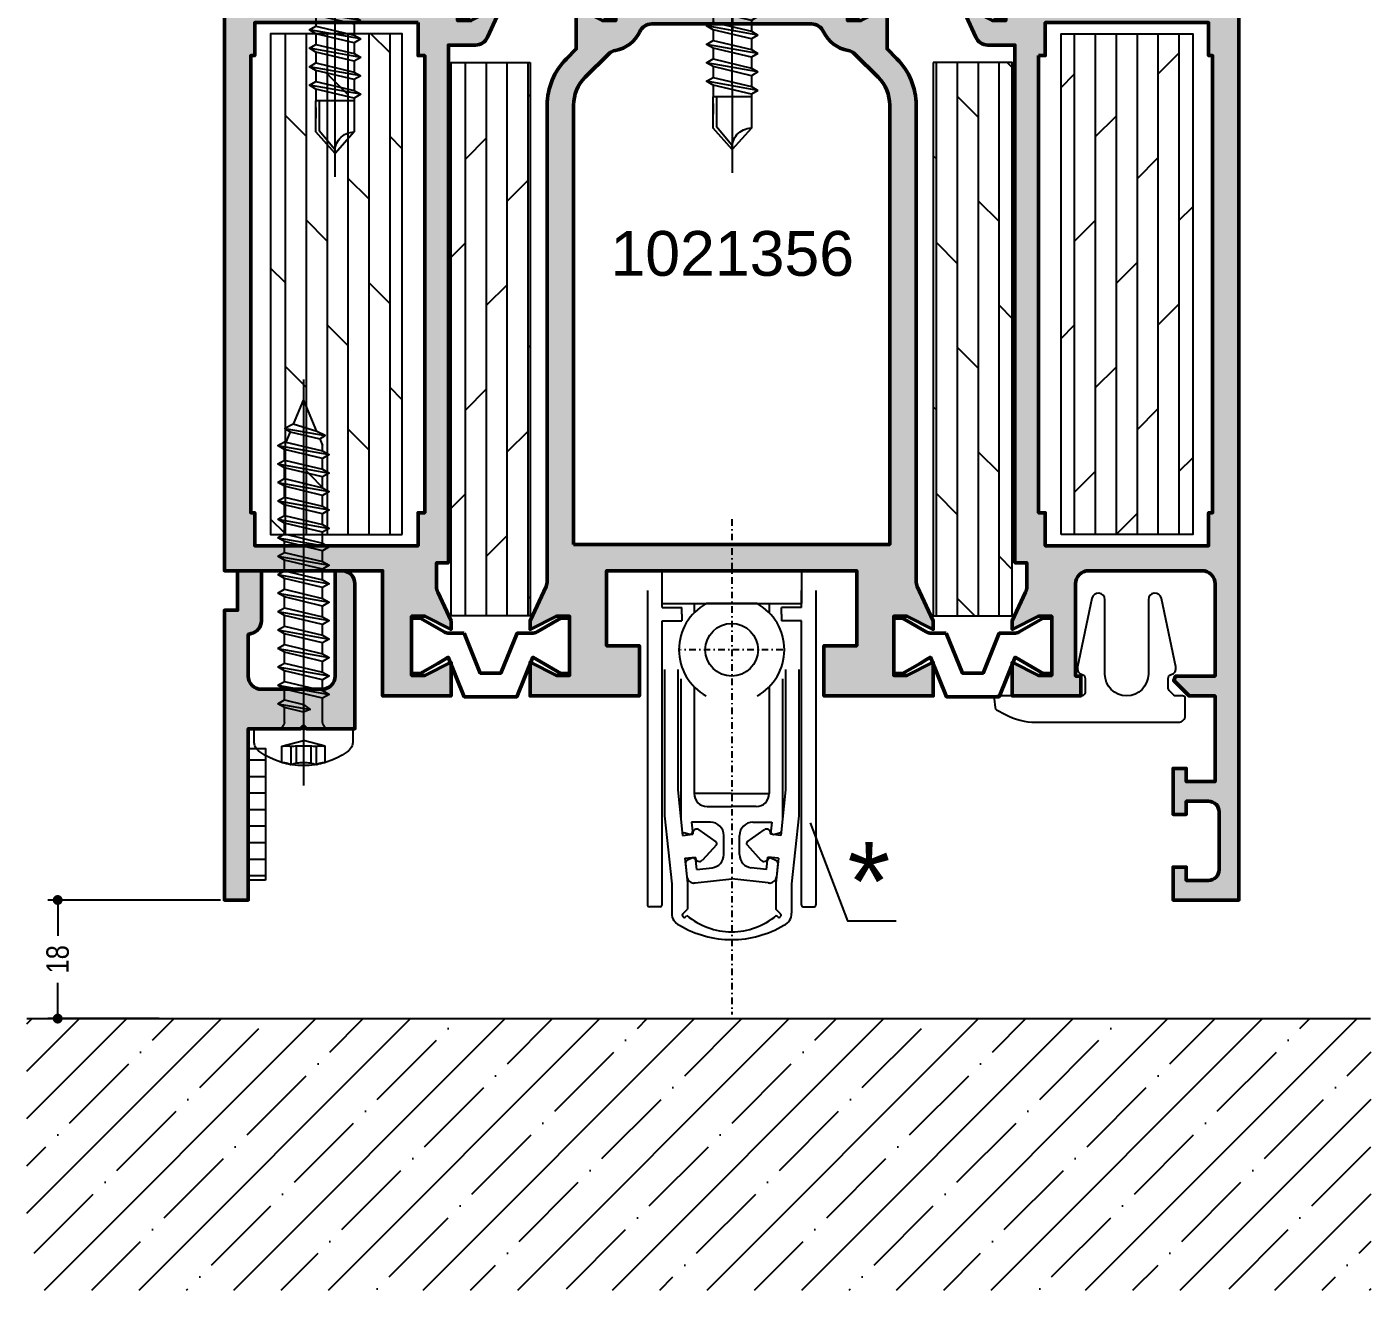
# Model space of a CAD drawing. Header units: millimetres. Extents: x -1821 to 14707, y -2864 to 1473.
# Drawn here: x 12674.2 to 12776.3, y -1250.4 to -1154.6 of the extents above; entities that cross this region are included whole.
import ezdxf

# ---------------------------------------------------------------- set-up
doc = ezdxf.new("R2010")
doc.units = ezdxf.units.MM
for name, pattern in [('AUSGEZOGEN', [0]), ('CENTER', [50.8, 31.75, -6.35, 6.35, -6.35]), ('DASHDOT', [1, 0.5, -0.25, 0, -0.25]), ('VERDECKT', [9.525, 6.35, -3.175])]:
    doc.linetypes.add(name, pattern=pattern)
for name, color, linetype in [('00TXT', 7, 'AUSGEZOGEN'), ('CENT_18', 3, 'CENTER'), ('CENT_25', 2, 'DASHDOT'), ('CENTER25', 2, 'CENTER'), ('CONST25', 2, 'Continuous'), ('CONST35', 7, 'Continuous'), ('CONST50', 1, 'Continuous'), ('HIDE_18', 3, 'VERDECKT'), ('LLMASSE', 7, 'AUSGEZOGEN'), ('PNR', 2, 'Continuous')]:
    doc.layers.add(name, color=color, linetype=linetype)
for name, color, linetype, lineweight in [('AM_S', 80, 'Continuous', 50), ('AM_SP', 3, 'Continuous', 50), ('Docu-AM_8', 1, 'Continuous', 25)]:
    doc.layers.add(name, color=color, linetype=linetype, lineweight=lineweight)
doc.styles.add('BEMSTIL', font='8SIMPLEX.SHX', dxfattribs={"width": 0.85})
doc.styles.add('SWISS', font='swiss.ttf')
doc.styles.add('SWISSL', font='swissl.ttf')
doc.dimstyles.new('Dok-1zu2-PUNKT', dxfattribs={"dimscale": 0.5, "dimtxt": 3.4, "dimasz": 1.5, "dimexe": 1.5, "dimexo": 0.6, "dimgap": 1.5, "dimtad": 0, "dimlfac": 2, "dimdsep": 46, "dimtxsty": 'BEMSTIL', "dimblk": 'PUNKT', "dimblk1": 'PUNKT', "dimblk2": 'PUNKT', "dimcen": 0, "dimclrd": 3, "dimclre": 3, "dimclrt": 3, "dimadec": 0, "dimazin": 0, "dimtfac": 0.7, "dimtofl": 0, "dimtmove": 0, "dimatfit": 3, "dimfxl": 1, "dimtolj": 1, "dimarcsym": 0})

# ---------------------------------------------------------------- blocks, each defined once
blk = doc.blocks.new('WI4030187')
h = blk.add_hatch()
h.set_pattern_fill('LINE', color=256, scale=0.395, angle=90, style=0)
h.paths.add_polyline_path([(10, 1.3), (0, 1.3), (0, 0), (10, 0)])
blk.add_lwpolyline([(0, 1.3), (0, 0), (10, 0), (10, 1.3)], close=True)
blk = doc.blocks.new('WS4070043')
blk.add_lwpolyline([(3.32, 1.75, 0.314856), (-3.32, 1.75, 0.244912), (-3.75, 0.93), (-3.75, 0), (3.75, 0), (3.75, 0.93, 0.244912), (3.32, 1.75, 0.138291)], format="xyb")
for points in [[(-1.45, -0.5), (-1.45, -1.61)], [(1.45, -0.5), (1.45, -2.32)], [(-1.95, -1.9), (0.5, -1.47)], [(-1.95, -3.3), (1.95, -2.61)], [(-1.45, -2.19), (-1.45, -3.01)], [(1.45, -2.9), (1.45, -3.72)], [(-1.95, -4.7), (1.95, -4.01)], [(-1.45, -3.59), (-1.45, -4.41)], [(-1.45, -4.99), (-1.45, -5.81)], [(1.45, -4.3), (1.45, -5.12)], [(-1.95, -6.1), (1.95, -5.41)], [(1.45, -5.7), (1.45, -6.52)], [(-1.95, -7.5), (1.95, -6.81)], [(-1.45, -6.39), (-1.45, -7.21)], [(1.45, -7.1), (1.45, -7.92)], [(-1.45, -7.79), (-1.45, -8.61)], [(-1.95, -8.9), (1.95, -8.21)], [(1.45, -8.5), (1.45, -9.32)], [(-1.95, -10.3), (1.95, -9.61)], [(-1.45, -9.19), (-1.45, -10.01)], [(1.45, -9.9), (1.45, -10.72)], [(-1.95, -11.7), (1.95, -11.01)], [(-1.45, -10.59), (-1.45, -11.41)], [(-1.45, -11.99), (-1.45, -12.81)], [(1.45, -11.3), (1.45, -12.12)], [(-1.95, -13.1), (1.95, -12.41)], [(1.45, -12.7), (1.45, -13.52)], [(-1.95, -14.5), (1.95, -13.81)], [(-1.45, -13.39), (-1.45, -14.21)], [(1.45, -14.1), (1.45, -14.92)], [(-1.95, -15.9), (1.95, -15.21)], [(-1.45, -14.79), (-1.45, -15.61)], [(-1.45, -16.19), (-1.45, -17.01)], [(1.45, -15.5), (1.45, -16.32)], [(-1.95, -17.3), (1.95, -16.61)], [(1.45, -16.9), (1.45, -17.72)], [(-1.95, -18.7), (1.95, -18.01)], [(-1.45, -17.59), (-1.45, -18.41)], [(1.45, -18.3), (1.45, -19.12)], [(-1.45, -18.99), (-1.45, -19.81)], [(-1.95, -20.1), (1.95, -19.41)], [(-1.45, -20.39), (-1.45, -21.21)], [(1.45, -19.7), (1.45, -20.52)], [(-1.95, -21.5), (1.95, -20.81)], [(1.45, -21.1), (1.45, -21.5)], [(-1.41, -22.8), (1.63, -22.27)], [(-1.02, -22.54), (-1.34, -21.76)], [(1.24, -22), (1.45, -21.5)], [(1.01, -22.57), (0, -25), (-0.78, -23.11)]]:
    blk.add_lwpolyline(points)
for points in [[(-1.95, -1.9), (-1.45, -2.19), (0, -1.84), (0.5, -1.47), (0, -1.27), (-1.45, -1.61)], [(-1.95, -3.3), (-1.45, -3.59), (1.45, -2.9), (1.95, -2.61), (1.45, -2.32), (-1.45, -3.01)], [(-1.95, -4.7), (-1.45, -4.99), (1.45, -4.3), (1.95, -4.01), (1.45, -3.72), (-1.45, -4.41)], [(-1.95, -6.1), (-1.45, -6.39), (1.45, -5.7), (1.95, -5.41), (1.45, -5.12), (-1.45, -5.81)], [(-1.95, -7.5), (-1.45, -7.79), (1.45, -7.1), (1.95, -6.81), (1.45, -6.52), (-1.45, -7.21)], [(-1.95, -8.9), (-1.45, -9.19), (1.45, -8.5), (1.95, -8.21), (1.45, -7.92), (-1.45, -8.61)], [(-1.95, -10.3), (-1.45, -10.59), (1.45, -9.9), (1.95, -9.61), (1.45, -9.32), (-1.45, -10.01)], [(-1.95, -11.7), (-1.45, -11.99), (1.45, -11.3), (1.95, -11.01), (1.45, -10.72), (-1.45, -11.41)], [(-1.95, -13.1), (-1.45, -13.39), (1.45, -12.7), (1.95, -12.41), (1.45, -12.12), (-1.45, -12.81)], [(-1.95, -14.5), (-1.45, -14.79), (1.45, -14.1), (1.95, -13.81), (1.45, -13.52), (-1.45, -14.21)], [(-1.95, -15.9), (-1.45, -16.19), (1.45, -15.5), (1.95, -15.21), (1.45, -14.92), (-1.45, -15.61)], [(-1.95, -17.3), (-1.45, -17.59), (1.45, -16.9), (1.95, -16.61), (1.45, -16.32), (-1.45, -17.01)], [(-1.95, -18.7), (-1.45, -18.99), (1.45, -18.3), (1.95, -18.01), (1.45, -17.72), (-1.45, -18.41)], [(-1.45, -20.39), (1.45, -19.7), (1.95, -19.41), (1.45, -19.12), (-1.45, -19.81), (-1.95, -20.1)], [(-1.45, -21.21), (-1.95, -21.5), (-1.45, -21.79), (1.45, -21.1), (1.95, -20.81), (1.45, -20.52)], [(1.24, -22), (1.63, -22.27), (1.01, -22.57), (-0.78, -23.11), (-1.41, -22.8), (-1.02, -22.54)]]:
    blk.add_lwpolyline(points, close=True)
for centre, start, end in [((-1.95, -0.5), 0, 90), ((1.95, -0.5), 90, 180)]:
    blk.add_arc(centre, 0.5, start, end)
at = {"layer": 'CENT_18'}
blk.add_line((0, -26.5), (0, 4.3), dxfattribs=at)
at = {"layer": 'HIDE_18'}
for p, q in [((-0.97, 1.33), (-0.97, 2.72)), ((-0.56, 1.33), (-0.56, 2.61)), ((0.56, 1.33), (0.56, 2.61)), ((0.97, 1.33), (0.97, 2.72))]:
    blk.add_line(p, q, dxfattribs=at)
for points in [[(-1.65, 2.56), (-1.65, 1.33)], [(1.65, 2.56), (1.65, 1.33)], [(-1.65, 1.33), (0, 0.89)], [(1.65, 1.33), (0, 0.89)]]:
    blk.add_lwpolyline(points, dxfattribs=at)
for centre, radius, start, end in [((-1.59, 3.84), 1.28, 267.2848, 298.8872), ((0, 5.49), 2.94, 250.6988, 289.3012), ((1.59, 3.84), 1.28, 241.1128, 272.7152), ((-1.31, 2.49), 1.21, 253.6643, 286.3357), ((0, 11.41), 10.13, 264.4948, 275.5052), ((1.31, 2.49), 1.21, 253.6643, 286.3357)]:
    blk.add_arc(centre, radius, start, end, dxfattribs=at)
blk = doc.blocks.new('WS4070448')
for p, q in [((6.62, -8.64), (6.62, -11)), ((6.62, -8.64), (9.52, -8.64)), ((9.52, -11), (9.52, -8.64)), ((6.62, -11), (8.07, -12.64)), ((8.07, -12.64), (9.52, -11))]:
    blk.add_line(p, q)
blk.add_lwpolyline([(11.39, 2.11, 0.314856), (4.74, 2.11, 0.244912), (4.32, 1.29), (4.32, 0.36), (11.82, 0.36), (11.82, 1.29, 0.244912), (11.39, 2.11, 0.138291)], format="xyb")
for points in [[(6.12, -1.14), (6.62, -1.43), (8.07, -1.08), (8.57, -0.71), (8.07, -0.51), (6.62, -0.85)], [(6.12, -2.54), (6.62, -2.83), (9.52, -2.14), (10.02, -1.85), (9.52, -1.56), (6.62, -2.25)], [(6.12, -3.94), (6.62, -4.23), (9.52, -3.54), (10.02, -3.25), (9.52, -2.96), (6.62, -3.65)], [(6.12, -5.34), (6.62, -5.63), (9.52, -4.94), (10.02, -4.65), (9.52, -4.36), (6.62, -5.05)], [(6.12, -6.74), (6.62, -7.03), (9.52, -6.34), (10.02, -6.05), (9.52, -5.76), (6.62, -6.45)], [(6.12, -8.14), (6.62, -8.43), (9.52, -7.74), (10.02, -7.45), (9.52, -7.16), (6.62, -7.85)]]:
    blk.add_lwpolyline(points, close=True)
for points in [[(6.12, -1.14), (8.57, -0.71)], [(6.62, -0.14), (6.62, -0.85)], [(9.52, -0.14), (9.52, -1.56)], [(6.12, -2.54), (10.02, -1.85)], [(6.62, -1.43), (6.62, -1.85)], [(6.62, -1.43), (6.62, -2.25)], [(6.62, -1.43), (6.62, -2.25)], [(6.62, -2.83), (6.62, -3.65)], [(9.52, -2.14), (9.52, -2.96)], [(6.12, -3.94), (10.02, -3.25)], [(9.52, -3.54), (9.52, -4.36)], [(6.12, -5.34), (10.02, -4.65)], [(6.62, -4.23), (6.62, -5.05)], [(9.52, -4.94), (9.52, -5.76)], [(6.12, -6.74), (10.02, -6.05)], [(6.62, -5.63), (6.62, -6.45)], [(6.62, -7.03), (6.62, -7.85)], [(9.52, -6.34), (9.52, -7.16)], [(6.12, -8.14), (10.02, -7.45)], [(9.52, -7.74), (9.52, -8.64)], [(6.62, -8.43), (6.62, -8.64)], [(9.27, -8.64), (9.27, -10.89), (8.1, -12.28)], [(9.52, -9.14), (9.52, -9.96)], [(6.62, -9.83), (6.62, -10.65)]]:
    blk.add_lwpolyline(points)
for centre, radius, start, end in [((6.12, -0.14), 0.5, 0, 90), ((10.02, -0.14), 0.5, 90, 180), ((6.61, -12.47), 1.47, 353.4244, 89.6688)]:
    blk.add_arc(centre, radius, start, end)
at = {"layer": 'CENT_18'}
blk.add_line((8.05, -14.4), (8.07, 4.66), dxfattribs=at)
at = {"layer": 'HIDE_18'}
for p, q in [((7.1, 1.69), (7.1, 3.08)), ((9.04, 1.69), (9.04, 3.08)), ((7.51, 1.69), (7.51, 2.97)), ((8.63, 1.69), (8.63, 2.97))]:
    blk.add_line(p, q, dxfattribs=at)
for points in [[(6.42, 2.92), (6.42, 1.69)], [(9.72, 2.92), (9.72, 1.69)], [(6.42, 1.69), (8.07, 1.25)], [(9.72, 1.69), (8.07, 1.25)]]:
    blk.add_lwpolyline(points, dxfattribs=at)
for centre, radius, start, end in [((6.48, 4.2), 1.28, 267.2848, 298.8872), ((8.07, 5.85), 2.94, 250.6988, 289.3012), ((9.66, 4.2), 1.28, 241.1128, 272.7152), ((6.76, 2.85), 1.21, 253.6643, 286.3357), ((8.07, 11.78), 10.13, 264.4948, 275.5052), ((9.38, 2.85), 1.21, 253.6643, 286.3357)]:
    blk.add_arc(centre, radius, start, end, dxfattribs=at)
blk = doc.blocks.new('WI4080202')
blk.add_lwpolyline([(-29.48, 2.3, -0.388879), (-28.49, 1.39), (-28.22, -1.72, 0.388879), (-28.02, -1.9), (-20.88, -1.9, 0.388879), (-20.68, -1.72), (-20.41, 1.39, -0.388879), (-19.42, 2.3), (-0.2, 2.3, -0.414214), (0.8, 1.3), (0.8, 0, -0.414214), (-0.2, -1), (-1.7, -1), (-1.7, -0.2), (-0.2, -0.2, 0.414214), (0, 0), (0, 1.3, 0.414214), (-0.2, 1.5), (-19.42, 1.5, 0.388879), (-19.62, 1.32), (-19.89, -1.79, -0.388879), (-20.88, -2.7), (-28.02, -2.7, -0.388879), (-29.01, -1.79), (-29.28, 1.32, 0.388879), (-29.48, 1.5), (-49.12, 1.5, 0.388879), (-49.32, 1.32), (-49.61, -2.09, -0.388879), (-50.61, -3), (-58.2, -3), (-58.2, -2.2), (-50.61, -2.2, 0.388879), (-50.41, -2.02), (-50.11, 1.39, -0.388879), (-49.12, 2.3), (-29.48, 2.3)], format="xyb", close=True)
for points in [[(-56.45, -2.2), (-56.45, -3)], [(-52.45, -2.2), (-52.45, -3)]]:
    blk.add_lwpolyline(points)
at = {"layer": 'CENTER25'}
for p, q in [((-24.45, 1.09), (-24.45, -5.58)), ((-54.6, -6.03), (-54.6, 0.76))]:
    blk.add_line(p, q, dxfattribs=at)
blk = doc.blocks.new('WI4090046')
h = blk.add_hatch()
h.set_pattern_fill('DOLMIT', color=256, scale=0.25, angle=90, style=0)
h.set_pattern_definition([(90, (1.8, -26.25), (-1.5875, 1e-16), []), (135, (1.8, -26.25), (-3.175, -3.175), [2.24506, -4.4901])])
h.paths.add_polyline_path([(-1.7, 19), (-11.7, 19), (-11.7, -19), (-1.7, -19)])
blk.add_lwpolyline([(-1.7, -19), (-1.7, 19), (-11.7, 19), (-11.7, -19)], close=True)
blk = doc.blocks.new('WI4090062')
h = blk.add_hatch()
h.set_pattern_fill('DOLMIT', color=256, scale=0.25, angle=90, style=0)
h.set_pattern_definition([(90, (23.399, -6.9727), (-1.5875, 1e-16), []), (135, (23.399, -6.9727), (-3.175, -3.175), [2.24506, -4.49012])])
h.paths.add_polyline_path([(6.2, 43.32), (0.2, 43.32), (0.2, 1.32), (6.2, 1.32)])
blk.add_lwpolyline([(6.2, 1.32), (6.2, 43.32), (0.2, 43.32), (0.2, 1.32)], close=True)
blk = doc.blocks.new('WI4030183')
blk.add_lwpolyline([(7.43, 2, -0.414214), (7.93, 1.5), (7.93, 0.2, -0.414214), (7.73, 0), (7.21, 0, 0.198912), (7.07, -0.06), (6.72, -0.41, 0.198912), (6.63, -0.62), (6.63, -1.33, 0.341999), (6.86, -1.62, -0.401322), (7.22, -2.2), (6.12, -7.4, -0.900845), (5.13, -7.3), (5.13, -1.65, 1), (1.83, -1.65), (1.83, -7.3, -0.900845), (0.84, -7.4), (-0.26, -2.2, -0.401322), (0.11, -1.62, 0.341999), (0.33, -1.33), (0.33, -0.3, 0.445229), (0, 0), (-6.38, 0, -0.445229), (-6.58, 0.22), (-6.51, 0.89, -0.249328), (-6.41, 1.05), (-5.72, 1.41, -0.120826), (-3.41, 2), (7.43, 2)], format="xyb", close=True)
blk = doc.blocks.new('PUNKT')
at = {"color": 0, "linetype": 'Continuous'}
blk.add_line((-0.5, 0), (-1, 0), dxfattribs=at)
at = {"color": 0, "linetype": 'Continuous', "const_width": 0.5}
blk.add_lwpolyline([(-0.25, 0, 1), (0.25, 0, 1)], format="xyb", close=True, dxfattribs=at)
blk = doc.blocks.new('*D134')
at = {"layer": 'Defpoints', "color": 0, "transparency": 16777216}
for p in [(12689.23, -1220.84), (12676.57, -1229.84), (12684.56, -1229.84)]:
    blk.add_point(p, dxfattribs=at)
at = {"layer": 'LLMASSE', "color": 3, "lineweight": -2, "transparency": 16777216}
for p, q in [((12688.93, -1220.84), (12675.82, -1220.84)), ((12676.57, -1221.59), (12676.57, -1223.56)), ((12676.57, -1229.09), (12676.57, -1227.13)), ((12684.26, -1229.84), (12675.82, -1229.84))]:
    blk.add_line(p, q, dxfattribs=at)
at = {"layer": 'LLMASSE', "color": 3, "lineweight": -2, "transparency": 16777216, "xscale": 0.75, "yscale": 0.75, "zscale": 0.75}
for p, rotation in [((12676.57, -1220.84), 90), ((12676.57, -1229.84), 270)]:
    blk.add_blockref('PUNKT', p, dxfattribs=dict(at, rotation=rotation))
at = {"layer": 'LLMASSE', "color": 3, "transparency": 16777216, "insert": (12676.57, -1225.34), "char_height": 1.7, "attachment_point": 5, "rotation": 90, "style": 'BEMSTIL'}
blk.add_mtext('18', dxfattribs=at)
blk = doc.blocks.new('B-1021356_docu_wos')
at = {"layer": 'Docu-AM_8'}
h = blk.add_hatch(color=256, dxfattribs=at)
edge = h.paths.add_edge_path()
edge.add_line((-59.8, 27.2), (-60.81, 29.36))
edge.add_arc((-59.9, 29.78), 1, 180, 205, ccw=False)
edge.add_line((-60.9, 29.78), (-60.9, 31.6))
edge.add_line((-60.9, 31.6), (-60, 31.6))
edge.add_line((-60, 31.6), (-60, 70.9))
edge.add_line((-60, 70.9), (-57.94, 70.9))
edge.add_arc((-57.94, 71.9), 1, 270, 335.556)
edge.add_line((-57.03, 71.49), (-56.3, 73.1))
edge.add_line((-56.3, 73.1), (-56.3, 73.75))
edge.add_line((-56.3, 73.75), (-58.3, 72.75))
edge.add_line((-58.3, 72.75), (-59.3, 72.75))
edge.add_line((-59.3, 72.75), (-59.3, 77.25))
edge.add_line((-59.3, 77.25), (-58.3, 77.25))
edge.add_line((-58.3, 77.25), (-56.3, 76.25))
edge.add_line((-56.3, 76.25), (-56.3, 78.8))
edge.add_line((-56.3, 78.8), (-59.3, 78.8))
edge.add_line((-59.3, 78.8), (-59.3, 79))
edge.add_line((-59.3, 79), (-62, 79))
edge.add_arc((-62, 78), 1, 90, 180)
edge.add_line((-63, 78), (-63, 77.5))
edge.add_line((-63, 77.5), (-61.1, 77.5))
edge.add_line((-61.1, 77.5), (-61.1, 74.5))
edge.add_line((-61.1, 74.5), (-74, 74.5))
edge.add_arc((-74, 75.5), 1, 180, 270, ccw=False)
edge.add_line((-75, 75.5), (-75, 95))
edge.add_line((-75, 95), (-73, 95))
edge.add_line((-73, 95), (-73, 94))
edge.add_line((-73, 94), (-72, 94))
edge.add_line((-72, 94), (-72, 97.5))
edge.add_line((-72, 97.5), (-73, 97.5))
edge.add_line((-73, 97.5), (-73, 96.5))
edge.add_line((-73, 96.5), (-74.7, 96.5))
edge.add_arc((-74.7, 97.3), 0.8, 180, 270, ccw=False)
edge.add_line((-75.5, 97.3), (-75.5, 101.7))
edge.add_arc((-74.7, 101.7), 0.8, 90, 180, ccw=False)
edge.add_line((-74.7, 102.5), (-73, 102.5))
edge.add_line((-73, 102.5), (-73, 101.5))
edge.add_line((-73, 101.5), (-72, 101.5))
edge.add_line((-72, 101.5), (-72, 104))
edge.add_line((-72, 104), (-77, 104))
edge.add_line((-77, 104), (-77, 31))
edge.add_line((-77, 31), (-65, 31))
edge.add_line((-65, 31), (-65, 21.5))
edge.add_line((-65, 21.5), (-59.8, 21.5))
edge.add_line((-59.8, 21.5), (-59.8, 24.05))
edge.add_line((-59.8, 24.05), (-61.8, 23.05))
edge.add_line((-61.8, 23.05), (-62.8, 23.05))
edge.add_line((-62.8, 23.05), (-62.8, 27.55))
edge.add_line((-62.8, 27.55), (-61.8, 27.55))
edge.add_line((-61.8, 27.55), (-59.8, 26.55))
edge.add_line((-59.8, 26.55), (-59.8, 27.2))
h.paths.add_polyline_path([(-62.3, 72.6), (-74.7, 72.6), (-74.7, 70.1), (-75, 70.1), (-75, 35.4), (-74.7, 35.4), (-74.7, 32.9), (-62.3, 32.9), (-62.3, 35.4), (-61.8, 35.4), (-61.8, 70.1), (-62.3, 70.1)], flags=0)
h = blk.add_hatch(color=256, dxfattribs=at)
edge = h.paths.add_edge_path()
edge.add_arc((-47.5, 66.33), 5, 135, 180, ccw=False)
edge.add_line((-51.04, 69.86), (-50.3, 70.6))
edge.add_line((-50.3, 70.6), (-50.3, 73.75))
edge.add_line((-50.3, 73.75), (-48.3, 72.75))
edge.add_line((-48.3, 72.75), (-47.3, 72.75))
edge.add_line((-47.3, 72.75), (-47.3, 77.25))
edge.add_line((-47.3, 77.25), (-48.3, 77.25))
edge.add_line((-48.3, 77.25), (-50.3, 76.25))
edge.add_line((-50.3, 76.25), (-50.3, 78.8))
edge.add_line((-50.3, 78.8), (-43.8, 78.8))
edge.add_line((-43.8, 78.8), (-43.8, 77.3))
edge.add_line((-43.8, 77.3), (-45.5, 77.3))
edge.add_line((-45.5, 77.3), (-45.5, 74.5))
edge.add_line((-45.5, 74.5), (-31.5, 74.5))
edge.add_line((-31.5, 74.5), (-31.5, 77.3))
edge.add_line((-31.5, 77.3), (-33.2, 77.3))
edge.add_line((-33.2, 77.3), (-33.2, 78.8))
edge.add_line((-33.2, 78.8), (-26.7, 78.8))
edge.add_line((-26.7, 78.8), (-26.7, 76.25))
edge.add_line((-26.7, 76.25), (-28.7, 77.25))
edge.add_line((-28.7, 77.25), (-29.7, 77.25))
edge.add_line((-29.7, 77.25), (-29.7, 72.75))
edge.add_line((-29.7, 72.75), (-28.7, 72.75))
edge.add_line((-28.7, 72.75), (-26.7, 73.75))
edge.add_line((-26.7, 73.75), (-26.7, 70.6))
edge.add_line((-26.7, 70.6), (-25.96, 69.86))
edge.add_arc((-29.5, 66.33), 5, 0, 45, ccw=False)
edge.add_line((-24.5, 66.33), (-24.5, 30.21))
edge.add_arc((-23.5, 30.21), 1, 180, 205)
edge.add_line((-24.41, 29.79), (-23.2, 27.2))
edge.add_line((-23.2, 27.2), (-23.2, 26.55))
edge.add_line((-23.2, 26.55), (-25.2, 27.55))
edge.add_line((-25.2, 27.55), (-26.2, 27.55))
edge.add_line((-26.2, 27.55), (-26.2, 23.05))
edge.add_line((-26.2, 23.05), (-25.2, 23.05))
edge.add_line((-25.2, 23.05), (-23.2, 24.05))
edge.add_line((-23.2, 24.05), (-23.2, 21.5))
edge.add_line((-23.2, 21.5), (-31.5, 21.5))
edge.add_line((-31.5, 21.5), (-31.5, 25.3))
edge.add_line((-31.5, 25.3), (-29, 25.3))
edge.add_line((-29, 25.3), (-29, 31))
edge.add_line((-29, 31), (-48, 31))
edge.add_line((-48, 31), (-48, 25.3))
edge.add_line((-48, 25.3), (-45.5, 25.3))
edge.add_line((-45.5, 25.3), (-45.5, 21.5))
edge.add_line((-45.5, 21.5), (-53.8, 21.5))
edge.add_line((-53.8, 21.5), (-53.8, 24.05))
edge.add_line((-53.8, 24.05), (-51.8, 23.05))
edge.add_line((-51.8, 23.05), (-50.8, 23.05))
edge.add_line((-50.8, 23.05), (-50.8, 27.55))
edge.add_line((-50.8, 27.55), (-51.8, 27.55))
edge.add_line((-51.8, 27.55), (-53.8, 26.55))
edge.add_line((-53.8, 26.55), (-53.8, 27.2))
edge.add_line((-53.8, 27.2), (-52.59, 29.79))
edge.add_arc((-53.5, 30.21), 1, 335, 360)
edge.add_line((-52.5, 30.21), (-52.5, 66.33))
edge = h.paths.add_edge_path(flags=0)
edge.add_line((-50.5, 33), (-26.5, 33))
edge.add_line((-26.5, 33), (-26.5, 66.33))
edge.add_arc((-29.5, 66.33), 3, 360, 405)
edge.add_line((-27.38, 68.45), (-29.14, 70.21))
edge.add_arc((-29.84, 69.5), 1, 45, 80.2405)
edge.add_arc((-29.25, 72.95), 2.5, 204.4744, 260.2405, ccw=False)
edge.add_arc((-32.44, 71.5), 1, 24.4744, 90)
edge.add_line((-32.44, 72.5), (-44.57, 72.5))
edge.add_arc((-44.57, 71.5), 1, 90, 155.5256)
edge.add_arc((-47.75, 72.95), 2.5, 279.7595, 335.5256, ccw=False)
edge.add_arc((-47.16, 69.5), 1, 99.7595, 135)
edge.add_line((-47.86, 70.21), (-49.62, 68.45))
edge.add_arc((-47.5, 66.33), 3, 135, 180)
edge.add_line((-50.5, 66.33), (-50.5, 33))
h = blk.add_hatch(color=256, dxfattribs=at)
edge = h.paths.add_edge_path()
edge.add_line((-20.7, 78.8), (-20.7, 76.25))
edge.add_line((-20.7, 76.25), (-18.7, 77.25))
edge.add_line((-18.7, 77.25), (-17.7, 77.25))
edge.add_line((-17.7, 77.25), (-17.7, 72.75))
edge.add_line((-17.7, 72.75), (-18.7, 72.75))
edge.add_line((-18.7, 72.75), (-20.7, 73.75))
edge.add_line((-20.7, 73.75), (-20.7, 73.1))
edge.add_line((-20.7, 73.1), (-19.97, 71.49))
edge.add_arc((-19.06, 71.9), 1, 204.444, 270)
edge.add_line((-19.06, 70.9), (-17, 70.9))
edge.add_line((-17, 70.9), (-17, 31.6))
edge.add_line((-17, 31.6), (-16.1, 31.6))
edge.add_line((-16.1, 31.6), (-16.1, 29.78))
edge.add_arc((-17.1, 29.78), 1, 335, 360, ccw=False)
edge.add_line((-16.19, 29.36), (-17.2, 27.2))
edge.add_line((-17.2, 27.2), (-17.2, 26.55))
edge.add_line((-17.2, 26.55), (-15.2, 27.55))
edge.add_line((-15.2, 27.55), (-14.2, 27.55))
edge.add_line((-14.2, 27.55), (-14.2, 23.05))
edge.add_line((-14.2, 23.05), (-15.2, 23.05))
edge.add_line((-15.2, 23.05), (-17.2, 24.05))
edge.add_line((-17.2, 24.05), (-17.2, 21.5))
edge.add_line((-17.2, 21.5), (-12, 21.5))
edge.add_line((-12, 21.5), (-12, 23))
edge.add_line((-12, 23), (-12.4, 23))
edge.add_line((-12.4, 23), (-12.4, 30))
edge.add_arc((-11.4, 30), 1, 90, 180, ccw=False)
edge.add_line((-11.4, 31), (-2.8, 31))
edge.add_arc((-2.8, 30), 1, 0, 90, ccw=False)
edge.add_line((-1.8, 30), (-1.8, 23))
edge.add_line((-1.8, 23), (-4.8, 23))
edge.add_line((-4.8, 23), (-4.94, 22.66))
edge.add_line((-4.94, 22.66), (-3.78, 21.5))
edge.add_line((-3.78, 21.5), (-1.8, 21.5))
edge.add_line((-1.8, 21.5), (-1.8, 15))
edge.add_line((-1.8, 15), (-4, 15))
edge.add_line((-4, 15), (-4, 16))
edge.add_line((-4, 16), (-5, 16))
edge.add_line((-5, 16), (-5, 12.5))
edge.add_line((-5, 12.5), (-4, 12.5))
edge.add_line((-4, 12.5), (-4, 13.5))
edge.add_line((-4, 13.5), (-2.3, 13.5))
edge.add_arc((-2.3, 12.7), 0.8, 0, 90, ccw=False)
edge.add_line((-1.5, 12.7), (-1.5, 8.3))
edge.add_arc((-2.3, 8.3), 0.8, -90, 0, ccw=False)
edge.add_line((-2.3, 7.5), (-4, 7.5))
edge.add_line((-4, 7.5), (-4, 8.5))
edge.add_line((-4, 8.5), (-5, 8.5))
edge.add_line((-5, 8.5), (-5, 6))
edge.add_line((-5, 6), (0, 6))
edge.add_line((0, 6), (0, 79))
edge.add_line((0, 79), (-1.9, 79))
edge.add_arc((-1.9, 77), 2, 90, 135)
edge.add_line((-3.31, 78.41), (-3.71, 78.01))
edge.add_line((-3.71, 78.01), (-3.5, 77.5))
edge.add_line((-3.5, 77.5), (-1.7, 77.5))
edge.add_line((-1.7, 77.5), (-1.7, 75.5))
edge.add_arc((-2.7, 75.5), 1, -90, 0, ccw=False)
edge.add_line((-2.7, 74.5), (-15.9, 74.5))
edge.add_line((-15.9, 74.5), (-15.9, 77.5))
edge.add_line((-15.9, 77.5), (-14, 77.5))
edge.add_line((-14, 77.5), (-14, 78))
edge.add_arc((-15, 78), 1, 360, 450)
edge.add_line((-15, 79), (-17.7, 79))
edge.add_line((-17.7, 79), (-17.7, 78.8))
edge.add_line((-17.7, 78.8), (-20.7, 78.8))
h.paths.add_polyline_path([(-15.2, 70.1), (-14.7, 70.1), (-14.7, 72.6), (-2.3, 72.6), (-2.3, 70.1), (-2, 70.1), (-2, 35.4), (-2.3, 35.4), (-2.3, 32.9), (-14.7, 32.9), (-14.7, 35.4), (-15.2, 35.4)], flags=0)
at = {"layer": 'AM_S'}
for points in [[(-59.8, 27.2), (-60.81, 29.36, -0.109518), (-60.9, 29.78), (-60.9, 31.6), (-60, 31.6), (-60, 70.9), (-57.94, 70.9, 0.294108), (-57.03, 71.49), (-56.3, 73.1), (-56.3, 73.75), (-58.3, 72.75), (-59.3, 72.75), (-59.3, 77.25), (-58.3, 77.25), (-56.3, 76.25), (-56.3, 78.8), (-59.3, 78.8), (-59.3, 79), (-62, 79, 0.414214), (-63, 78), (-63, 77.5), (-61.1, 77.5), (-61.1, 74.5), (-74, 74.5, -0.414214), (-75, 75.5), (-75, 95), (-73, 95), (-73, 94), (-72, 94), (-72, 97.5), (-73, 97.5), (-73, 96.5), (-74.7, 96.5, -0.414214), (-75.5, 97.3), (-75.5, 101.7, -0.414214), (-74.7, 102.5), (-73, 102.5), (-73, 101.5), (-72, 101.5), (-72, 104), (-77, 104), (-77, 31), (-65, 31), (-65, 21.5), (-59.8, 21.5), (-59.8, 24.05), (-61.8, 23.05), (-62.8, 23.05), (-62.8, 27.55), (-61.8, 27.55), (-59.8, 26.55), (-59.8, 27.2)], [(-52.5, 66.33, -0.198912), (-51.04, 69.86), (-50.3, 70.6), (-50.3, 73.75), (-48.3, 72.75), (-47.3, 72.75), (-47.3, 77.25), (-48.3, 77.25), (-50.3, 76.25), (-50.3, 78.8), (-43.8, 78.8), (-43.8, 77.3), (-45.5, 77.3), (-45.5, 74.5), (-31.5, 74.5), (-31.5, 77.3), (-33.2, 77.3), (-33.2, 78.8), (-26.7, 78.8), (-26.7, 76.25), (-28.7, 77.25), (-29.7, 77.25), (-29.7, 72.75), (-28.7, 72.75), (-26.7, 73.75), (-26.7, 70.6), (-25.96, 69.86, -0.198912), (-24.5, 66.33), (-24.5, 30.21, 0.109518), (-24.41, 29.79), (-23.2, 27.2), (-23.2, 26.55), (-25.2, 27.55), (-26.2, 27.55), (-26.2, 23.05), (-25.2, 23.05), (-23.2, 24.05), (-23.2, 21.5), (-31.5, 21.5), (-31.5, 25.3), (-29, 25.3), (-29, 31), (-48, 31), (-48, 25.3), (-45.5, 25.3), (-45.5, 21.5), (-53.8, 21.5), (-53.8, 24.05), (-51.8, 23.05), (-50.8, 23.05), (-50.8, 27.55), (-51.8, 27.55), (-53.8, 26.55), (-53.8, 27.2), (-52.59, 29.79, 0.109518), (-52.5, 30.21)], [(-20.7, 78.8), (-20.7, 76.25), (-18.7, 77.25), (-17.7, 77.25), (-17.7, 72.75), (-18.7, 72.75), (-20.7, 73.75), (-20.7, 73.1), (-19.97, 71.49, 0.294108), (-19.06, 70.9), (-17, 70.9), (-17, 31.6), (-16.1, 31.6), (-16.1, 29.78, -0.109518), (-16.19, 29.36), (-17.2, 27.2), (-17.2, 26.55), (-15.2, 27.55), (-14.2, 27.55), (-14.2, 23.05), (-15.2, 23.05), (-17.2, 24.05), (-17.2, 21.5), (-12, 21.5), (-12, 23), (-12.4, 23), (-12.4, 30, -0.414214), (-11.4, 31), (-2.8, 31, -0.414214), (-1.8, 30), (-1.8, 23), (-4.8, 23), (-4.94, 22.66), (-3.78, 21.5), (-1.8, 21.5), (-1.8, 15), (-4, 15), (-4, 16), (-5, 16), (-5, 12.5), (-4, 12.5), (-4, 13.5), (-2.3, 13.5, -0.414214), (-1.5, 12.7), (-1.5, 8.3, -0.414214), (-2.3, 7.5), (-4, 7.5), (-4, 8.5), (-5, 8.5), (-5, 6), (0, 6), (0, 79), (-1.9, 79, 0.198912), (-3.31, 78.41), (-3.71, 78.01), (-3.5, 77.5), (-1.7, 77.5), (-1.7, 75.5, -0.414214), (-2.7, 74.5), (-15.9, 74.5), (-15.9, 77.5), (-14, 77.5), (-14, 78, 0.414214), (-15, 79), (-17.7, 79), (-17.7, 78.8), (-20.7, 78.8)], [(-50.5, 33), (-26.5, 33), (-26.5, 66.33, 0.198912), (-27.38, 68.45), (-29.14, 70.21, 0.154989), (-29.67, 70.49, -0.248244), (-31.53, 71.91, 0.293963), (-32.44, 72.5), (-44.57, 72.5, 0.293963), (-45.48, 71.91, -0.248244), (-47.33, 70.49, 0.154989), (-47.86, 70.21), (-49.62, 68.45, 0.198912), (-50.5, 66.33)]]:
    blk.add_lwpolyline(points, format="xyb", close=True, dxfattribs=at)
for points in [[(-62.3, 72.6), (-74.7, 72.6), (-74.7, 70.1), (-75, 70.1), (-75, 35.4), (-74.7, 35.4), (-74.7, 32.9), (-62.3, 32.9), (-62.3, 35.4), (-61.8, 35.4), (-61.8, 70.1), (-62.3, 70.1), (-62.3, 72.6)], [(-15.2, 70.1), (-14.7, 70.1), (-14.7, 72.6), (-2.3, 72.6), (-2.3, 70.1), (-2, 70.1), (-2, 35.4), (-2.3, 35.4), (-2.3, 32.9), (-14.7, 32.9), (-14.7, 35.4), (-15.2, 35.4), (-15.2, 70.1)]]:
    blk.add_lwpolyline(points, close=True, dxfattribs=at)
at = {"layer": 'AM_SP'}
for points in [[(-55.31, 74.05), (-56.43, 74.05, 0.131652), (-56.83, 73.94), (-58.64, 72.9), (-59.3, 72.9), (-59.3, 77.1), (-58.64, 77.1), (-57.3, 76.33), (-56.81, 76.04), (-56.51, 75.87), (-55.3, 78.87), (-51.3, 78.87), (-50.09, 75.87), (-47.96, 77.1), (-47.3, 77.1), (-47.3, 72.9), (-47.96, 72.9), (-49.77, 73.94, 0.131652), (-50.17, 74.05), (-51.29, 74.05), (-52.52, 77.07), (-54.09, 77.07)], [(-25.71, 74.05), (-26.83, 74.05, 0.131652), (-27.23, 73.94), (-29.04, 72.9), (-29.7, 72.9), (-29.7, 77.1), (-29.04, 77.1), (-27.7, 76.33), (-27.21, 76.04), (-26.91, 75.87), (-25.7, 78.87), (-21.7, 78.87), (-20.49, 75.87), (-18.36, 77.1), (-17.7, 77.1), (-17.7, 72.9), (-18.36, 72.9), (-20.17, 73.94, 0.131652), (-20.57, 74.05), (-21.69, 74.05), (-22.91, 77.07), (-24.49, 77.07)], [(-58.81, 26.25), (-59.93, 26.25, -0.131652), (-60.33, 26.36), (-62.14, 27.4), (-62.8, 27.4), (-62.8, 23.2), (-62.14, 23.2), (-60.8, 23.97), (-60.31, 24.26), (-60.01, 24.43), (-58.8, 21.43), (-54.8, 21.43), (-53.59, 24.43), (-51.46, 23.2), (-50.8, 23.2), (-50.8, 27.4), (-51.46, 27.4), (-53.27, 26.36, -0.131652), (-53.67, 26.25), (-54.79, 26.25), (-56.02, 23.23), (-57.59, 23.23)], [(-22.21, 26.25), (-23.33, 26.25, -0.131652), (-23.73, 26.36), (-25.54, 27.4), (-26.2, 27.4), (-26.2, 23.2), (-25.54, 23.2), (-24.2, 23.97), (-23.71, 24.26), (-23.41, 24.43), (-22.2, 21.43), (-18.2, 21.43), (-16.99, 24.43), (-14.86, 23.2), (-14.2, 23.2), (-14.2, 27.4), (-14.86, 27.4), (-16.67, 26.36, -0.131652), (-17.07, 26.25), (-18.19, 26.25), (-19.42, 23.23), (-20.99, 23.23)]]:
    blk.add_lwpolyline(points, format="xyb", close=True, dxfattribs=at)
blk = doc.blocks.new('B-3091160_docu_wos')
at = {"layer": 'Docu-AM_8'}
h = blk.add_hatch(color=256, dxfattribs=at)
edge = h.paths.add_edge_path()
edge.add_arc((2.8, -8), 1, 180, 270, ccw=False)
edge.add_line((1.8, -8), (1.8, -4.83))
edge.add_line((1.8, -4.83), (2.03, -4.77))
edge.add_arc((1.8, -3.8), 1, 283.3424, 360)
edge.add_line((2.8, -3.8), (2.8, 0))
edge.add_line((2.8, 0), (1, 0))
edge.add_line((1, 0), (1, -3))
edge.add_line((1, -3), (0, -3))
edge.add_line((0, -3), (0, -25))
edge.add_line((0, -25), (1.8, -25))
edge.add_line((1.8, -25), (1.8, -12))
edge.add_line((1.8, -12), (5.8, -12))
edge.add_line((5.8, -12), (6, -11.8))
edge.add_line((6, -11.8), (6.2, -12))
edge.add_line((6.2, -12), (9.9, -12))
edge.add_line((9.9, -12), (9.9, -1))
edge.add_arc((8.9, -1), 1, 0, 90)
edge.add_line((8.9, 0), (8.4, 0))
edge.add_line((8.4, 0), (8.4, -8))
edge.add_arc((7.4, -8), 1, -90, 0, ccw=False)
edge.add_line((7.4, -9), (2.8, -9))
at = {"layer": 'AM_S'}
blk.add_lwpolyline([(2.8, -9, -0.414214), (1.8, -8), (1.8, -4.83), (2.03, -4.77, 0.34754), (2.8, -3.8), (2.8, 0), (1, 0), (1, -3), (0, -3), (0, -25), (1.8, -25), (1.8, -12), (5.8, -12), (6, -11.8), (6.2, -12), (9.9, -12), (9.9, -1, 0.414214), (8.9, 0), (8.4, 0), (8.4, -8, -0.414214), (7.4, -9), (2.8, -9)], format="xyb", close=True, dxfattribs=at)

msp = doc.modelspace()

# ---------------------------------------------------------------- hatches: boundary and pattern name
at = {"layer": 'CONST25'}
h = msp.add_hatch(dxfattribs=at)
h.set_pattern_fill('ANSI35', color=256, scale=0.8, style=0)
h.set_pattern_definition([(45, (12641.549, -1607.7586), (-3.5921, 3.5921), []), (45, (12645.141, -1607.7586), (-3.5921, 3.5921), [6.35, -1.27, 0, -1.27])])
h.paths.add_polyline_path([(12776.26635, -1229.844797), (12741.877141, -1229.844797), (12720.312483, -1229.844797), (12715.676136, -1229.844797), (12674.229445, -1229.844797), (12674.229445, -1250.447208), (12776.26635, -1250.447208)])

# ---------------------------------------------------------------- linework, layer by layer
at = {"layer": '00TXT', "color": 3}
msp.add_lwpolyline([(12733.685883, -1214.981283), (12736.515149, -1222.425894), (12740.216398, -1222.425894)], dxfattribs=at)
at = {"layer": 'CENT_25'}
for p, q in [((12727.728393, -1191.937386), (12727.728393, -1229.540608)), ((12731.605791, -1201.845687), (12723.844961, -1201.845687))]:
    msp.add_line(p, q, dxfattribs=at)
at = {"layer": 'CONST35'}
for p, q in [((12722.428393, -1195.845687), (12722.428393, -1198.345687)), ((12722.428393, -1195.845687), (12733.028393, -1195.845687)), ((12733.028393, -1195.845687), (12733.028393, -1198.345687)), ((12721.328393, -1197.345687), (12721.328393, -1221.195687)), ((12722.440083, -1198.645687), (12722.440083, -1197.345687)), ((12733.016703, -1198.645687), (12733.016703, -1197.345687)), ((12734.128393, -1197.345687), (12734.128393, -1221.195687)), ((12722.428393, -1198.345687), (12733.028393, -1198.345687)), ((12722.440083, -1198.645687), (12723.940083, -1198.645687)), ((12723.940083, -1199.145687), (12723.940083, -1198.645687)), ((12724.875526, -1198.345687), (12724.875665, -1199.041772)), ((12729.664885, -1198.345687), (12725.791901, -1198.345687)), ((12730.578393, -1198.345687), (12730.578393, -1199.038999)), ((12731.516703, -1199.145687), (12731.516703, -1198.645687)), ((12733.016703, -1198.645687), (12731.516703, -1198.645687)), ((12722.440083, -1199.645687), (12723.940083, -1199.645687)), ((12722.440083, -1221.195687), (12722.440083, -1199.645687)), ((12723.940083, -1199.145687), (12723.940083, -1199.645687)), ((12731.516703, -1199.145687), (12731.516703, -1199.645687)), ((12733.016703, -1199.645687), (12731.516703, -1199.645687)), ((12733.016703, -1221.195687), (12733.016703, -1199.645687)), ((12722.640083, -1203.348411), (12722.640083, -1214.445646)), ((12723.640083, -1203.348411), (12723.640083, -1212.47489)), ((12731.816703, -1203.348411), (12731.816703, -1212.47489)), ((12732.816703, -1203.348411), (12732.816703, -1214.445646)), ((12723.878393, -1204.048411), (12723.878393, -1214.748411)), ((12724.876781, -1204.650738), (12724.878393, -1212.748411)), ((12730.578393, -1204.652376), (12730.578393, -1212.748411)), ((12731.578393, -1204.048411), (12731.578393, -1214.748411)), ((12723.640083, -1212.47489), (12723.994092, -1215.934673)), ((12727.72266, -1212.748411), (12724.878393, -1212.748411)), ((12727.734127, -1212.748411), (12730.578393, -1212.748411)), ((12731.816703, -1212.47489), (12731.462695, -1215.934673)), ((12725.878393, -1213.748411), (12727.752161, -1213.748411)), ((12729.578393, -1213.748411), (12727.704625, -1213.748411)), ((12722.640083, -1214.445646), (12723.181528, -1219.611131)), ((12724.685493, -1214.937337), (12724.787458, -1215.853954)), ((12726.128475, -1214.937971), (12724.685493, -1214.937337)), ((12729.328311, -1214.937971), (12730.771293, -1214.937337)), ((12730.771293, -1214.937337), (12730.669328, -1215.853954)), ((12732.816703, -1214.445646), (12732.275258, -1219.611131)), ((12723.994092, -1215.934673), (12724.787458, -1215.853954)), ((12724.555274, -1215.854368), (12724.105783, -1215.746707)), ((12726.540596, -1216.423005), (12725.251695, -1215.509176)), ((12727.128623, -1217.394119), (12727.128036, -1215.937568)), ((12728.328163, -1217.394119), (12728.328751, -1215.937568)), ((12728.916191, -1216.423005), (12730.205091, -1215.509176)), ((12731.462695, -1215.934673), (12730.669328, -1215.853954)), ((12730.901512, -1215.854368), (12731.351003, -1215.746707)), ((12726.565077, -1216.645998), (12725.50514, -1217.817699)), ((12728.891709, -1216.645998), (12729.951646, -1217.817699)), ((12724.185177, -1217.675185), (12724.977159, -1217.581853)), ((12724.185177, -1217.675185), (12724.381528, -1219.548411)), ((12724.225633, -1218.052181), (12724.335834, -1219.100675)), ((12724.75229, -1217.6489), (12724.336863, -1217.851517)), ((12725.078365, -1218.515835), (12724.977159, -1217.581853)), ((12724.984409, -1217.648762), (12724.977159, -1217.581853)), ((12730.378421, -1218.515835), (12730.479627, -1217.581853)), ((12730.472377, -1217.648762), (12730.479627, -1217.581853)), ((12731.271609, -1217.675185), (12730.479627, -1217.581853)), ((12730.704496, -1217.6489), (12731.119923, -1217.851517)), ((12731.271609, -1217.675185), (12731.075258, -1219.548411)), ((12731.231153, -1218.052181), (12731.120952, -1219.100675)), ((12724.309924, -1218.854155), (12724.309924, -1218.854155)), ((12724.946262, -1219.536347), (12727.728393, -1219.230905)), ((12725.078365, -1218.515835), (12726.237755, -1218.38855)), ((12730.510524, -1219.536347), (12727.728393, -1219.230905)), ((12730.378421, -1218.515835), (12729.219032, -1218.38855)), ((12731.146862, -1218.854155), (12731.146862, -1218.854155)), ((12723.181528, -1219.595687), (12723.181528, -1221.845687)), ((12724.381528, -1219.437109), (12724.381528, -1221.52853)), ((12731.075258, -1219.437109), (12731.075258, -1221.52853)), ((12732.275258, -1219.595687), (12732.275258, -1221.845687)), ((12722.290083, -1221.345687), (12721.478393, -1221.345687)), ((12733.166703, -1221.345687), (12733.978393, -1221.345687)), ((12723.992653, -1221.917405), (12724.381528, -1221.52853)), ((12724.209811, -1222.134562), (12724.331225, -1222.013148)), ((12731.464133, -1221.917405), (12731.075258, -1221.52853)), ((12731.246975, -1222.134562), (12731.125561, -1222.013148))]:
    msp.add_line(p, q, dxfattribs=at)
msp.add_circle((12727.728393, -1201.845687), 2, dxfattribs=at)
for centre, radius, start, end in [((12727.728393, -1201.845687), 4, 118.95502437, 241.04497563), ((12727.728393, -1201.845687), 4, 298.95502437, 61.04497563), ((12725.878393, -1212.748411), 1, 180, 270), ((12729.578393, -1212.748411), 1, 270, 0), ((12726.128036, -1215.937971), 1, 0.02311518, 89.97481637), ((12729.32875, -1215.937971), 1, 90.02518363, 179.97688482), ((12724.152368, -1215.552209), 0.2, 205.34666157, 256.53047853), ((12724.566303, -1215.654672), 0.2, 266.83867864, 6.53047853), ((12725.078181, -1215.753906), 0.3, 54.66341658, 186.34602372), ((12730.378605, -1215.753906), 0.3, 353.65397628, 125.33658342), ((12730.890483, -1215.654672), 0.2, 173.46952147, 273.16132136), ((12731.304418, -1215.552209), 0.2, 283.46952147, 334.65333843), ((12726.453839, -1216.54537), 0.15, 317.86706195, 54.66341658), ((12729.002947, -1216.54537), 0.15, 125.33658342, 222.13293805), ((12724.424538, -1218.031276), 0.2, 116, 186), ((12724.806382, -1217.841446), 0.2, 6, 105.6917999), ((12725.282663, -1217.616443), 0.3, 186.18445482, 317.86706195), ((12726.128623, -1217.394522), 1, 276.26523927, 0.02311518), ((12729.328163, -1217.394522), 1, 179.97688482, 263.73476073), ((12730.174123, -1217.616443), 0.3, 222.13293805, 353.81554518), ((12730.650404, -1217.841446), 0.2, 74.3082001, 174), ((12731.032248, -1218.031276), 0.2, 354, 64), ((12724.833095, -1219.048411), 0.5, 186, 270), ((12730.623691, -1219.048411), 0.5, 270, 354), ((12724.833095, -1219.048411), 0.5, 267.71499454, 284.28500546), ((12730.623691, -1219.048411), 0.5, 255.71499454, 272.28500546), ((12721.478393, -1221.195687), 0.15, 180, 270), ((12722.290083, -1221.195687), 0.15, 270, 0), ((12733.166703, -1221.195687), 0.15, 180, 270), ((12733.978393, -1221.195687), 0.15, 270, 0), ((12724.181528, -1221.845687), 1, 180, 245.73431683), ((12724.063364, -1221.988116), 0.1, 135, 217.3059383), ((12724.381528, -1221.745687), 0.5, 217.30593829, 232.69406171), ((12724.1391, -1222.063852), 0.1, 232.6940617, 315), ((12727.688625, -1218.05733), 5.188509, 229.67791508, 270.43916096), ((12727.768162, -1218.05733), 5.188509, 269.56083904, 310.32208492), ((12731.317686, -1222.063852), 0.1, 225, 307.3059383), ((12731.075258, -1221.745687), 0.5, 307.30593829, 322.69406171), ((12731.393422, -1221.988116), 0.1, 322.6940617, 45), ((12731.275258, -1221.845687), 1, 294.26568317, 0), ((12727.749726, -1216.027519), 7.818197, 239.40528086, 269.84366198), ((12727.70706, -1216.027519), 7.818197, 270.15633802, 300.59471914)]:
    msp.add_arc(centre, radius, start, end, dxfattribs=at)
at = {"layer": 'CONST50'}
msp.add_line((12674.229445, -1229.844797), (12776.229445, -1229.844797), dxfattribs=at)

# ---------------------------------------------------------------- block references
for name, p in [('B-1021356_docu_wos', (12766.228393, -1226.846136)), ('B-3091160_docu_wos', (12689.227341, -1195.846136))]:
    msp.add_blockref(name, p)
at = {"layer": 'CONST35', "xscale": -1}
for name, p in [('WS4070448', (12705.692056, -1151.546134)), ('WS4070448', (12735.84206, -1151.246136)), ('WI4090046', (12751.027341, -1174.094804))]:
    msp.add_blockref(name, p, dxfattribs=at)
at = {"layer": 'CONST35'}
for name, p in [('WI4080202', (12752.228393, -1149.346136)), ('WI4090046', (12704.428393, -1174.094804))]:
    msp.add_blockref(name, p, dxfattribs=at)
at = {"layer": 'CONST35', "xscale": -1}
for name, p, rotation in [('WI4090062', (12706.227342, -1155.946135), 180), ('WS4070043', (12695.229445, -1207.844804), 180), ('WI4030183', (12754.228393, -1205.346135), 180), ('WI4030187', (12691.029445, -1219.344797), 270)]:
    msp.add_blockref(name, p, dxfattribs=dict(at, rotation=rotation))
at = {"layer": 'CONST35', "rotation": 180}
msp.add_blockref('WI4090062', (12749.228393, -1155.946135), dxfattribs=at)

# ---------------------------------------------------------------- texts
at = {"layer": '00TXT', "color": 40, "style": 'SWISS'}
msp.add_text('*', height=6, dxfattribs=at).set_placement((12736.515149, -1222.425894))
at = {"layer": 'PNR', "style": 'SWISSL'}
msp.add_text('1021356', height=3.4, dxfattribs=at).set_placement((12718.527151, -1173.462843))

# ---------------------------------------------------------------- dimensions: what is measured, and where the dimension line sits
at = {"layer": 'LLMASSE'}
dim = msp.add_linear_dim(base=(12676.571048, -1229.844797), p1=(12689.229445, -1220.844804), p2=(12684.558026, -1229.844797), angle=90.00000001, dimstyle='Dok-1zu2-PUNKT', override={"dimtol": 0, "dimlim": 0, "dimtp": 0.1, "dimtm": 0.1, "dimtfac": 0.71, "dimtdec": 3, "dimtolj": 0, "dimtzin": 8}, dxfattribs=at)
dim.commit()
dim.dimension.update_dxf_attribs({"geometry": '*D134', "text_midpoint": (12676.571048, -1225.344801), "dimtype": 160})

doc.saveas('drawing.dxf')
